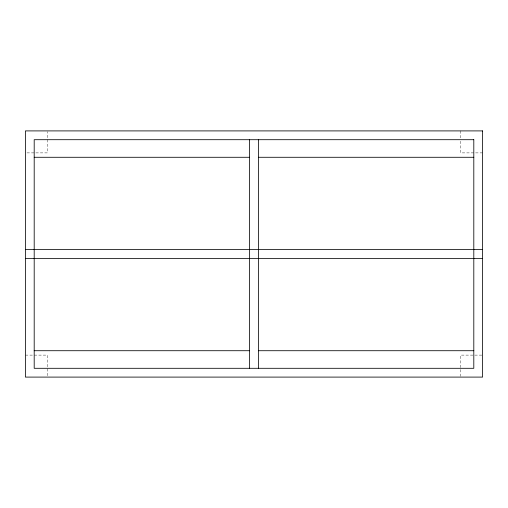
<?xml version="1.0" encoding="UTF-8"?>
<svg xmlns="http://www.w3.org/2000/svg" width="508" height="508" viewBox="0 0 508 508"><rect width="100%" height="100%" fill="white"/><g stroke="black" fill="none" stroke-linecap="round" stroke-linejoin="round"><path stroke-width="0.38" stroke-dasharray="2.54 1.91" d="M26.968 152.889L47.384 152.889L47.384 131.693M482.6 152.889L460.616 152.889L460.616 139.541M25.4 355.111L47.384 355.111L47.384 377.095M481.813 355.111L460.616 355.111L460.616 376.307M460.616 130.905L460.616 138.76"/><path stroke-width="0.76" d="M34.195 157.283L249.606 157.283M258.394 157.283L473.805 157.283M25.4 249.606L482.6 249.606M25.4 258.394L482.6 258.394M34.195 350.717L249.606 350.717M258.394 350.717L473.805 350.717M258.394 139.7L258.394 368.3M249.606 139.7L249.606 368.3M482.6 130.905L25.4 130.905L25.4 377.095L482.6 377.095L482.6 130.905M473.805 139.7L34.195 139.7L34.195 368.3L473.805 368.3L473.805 139.7"/></g></svg>
